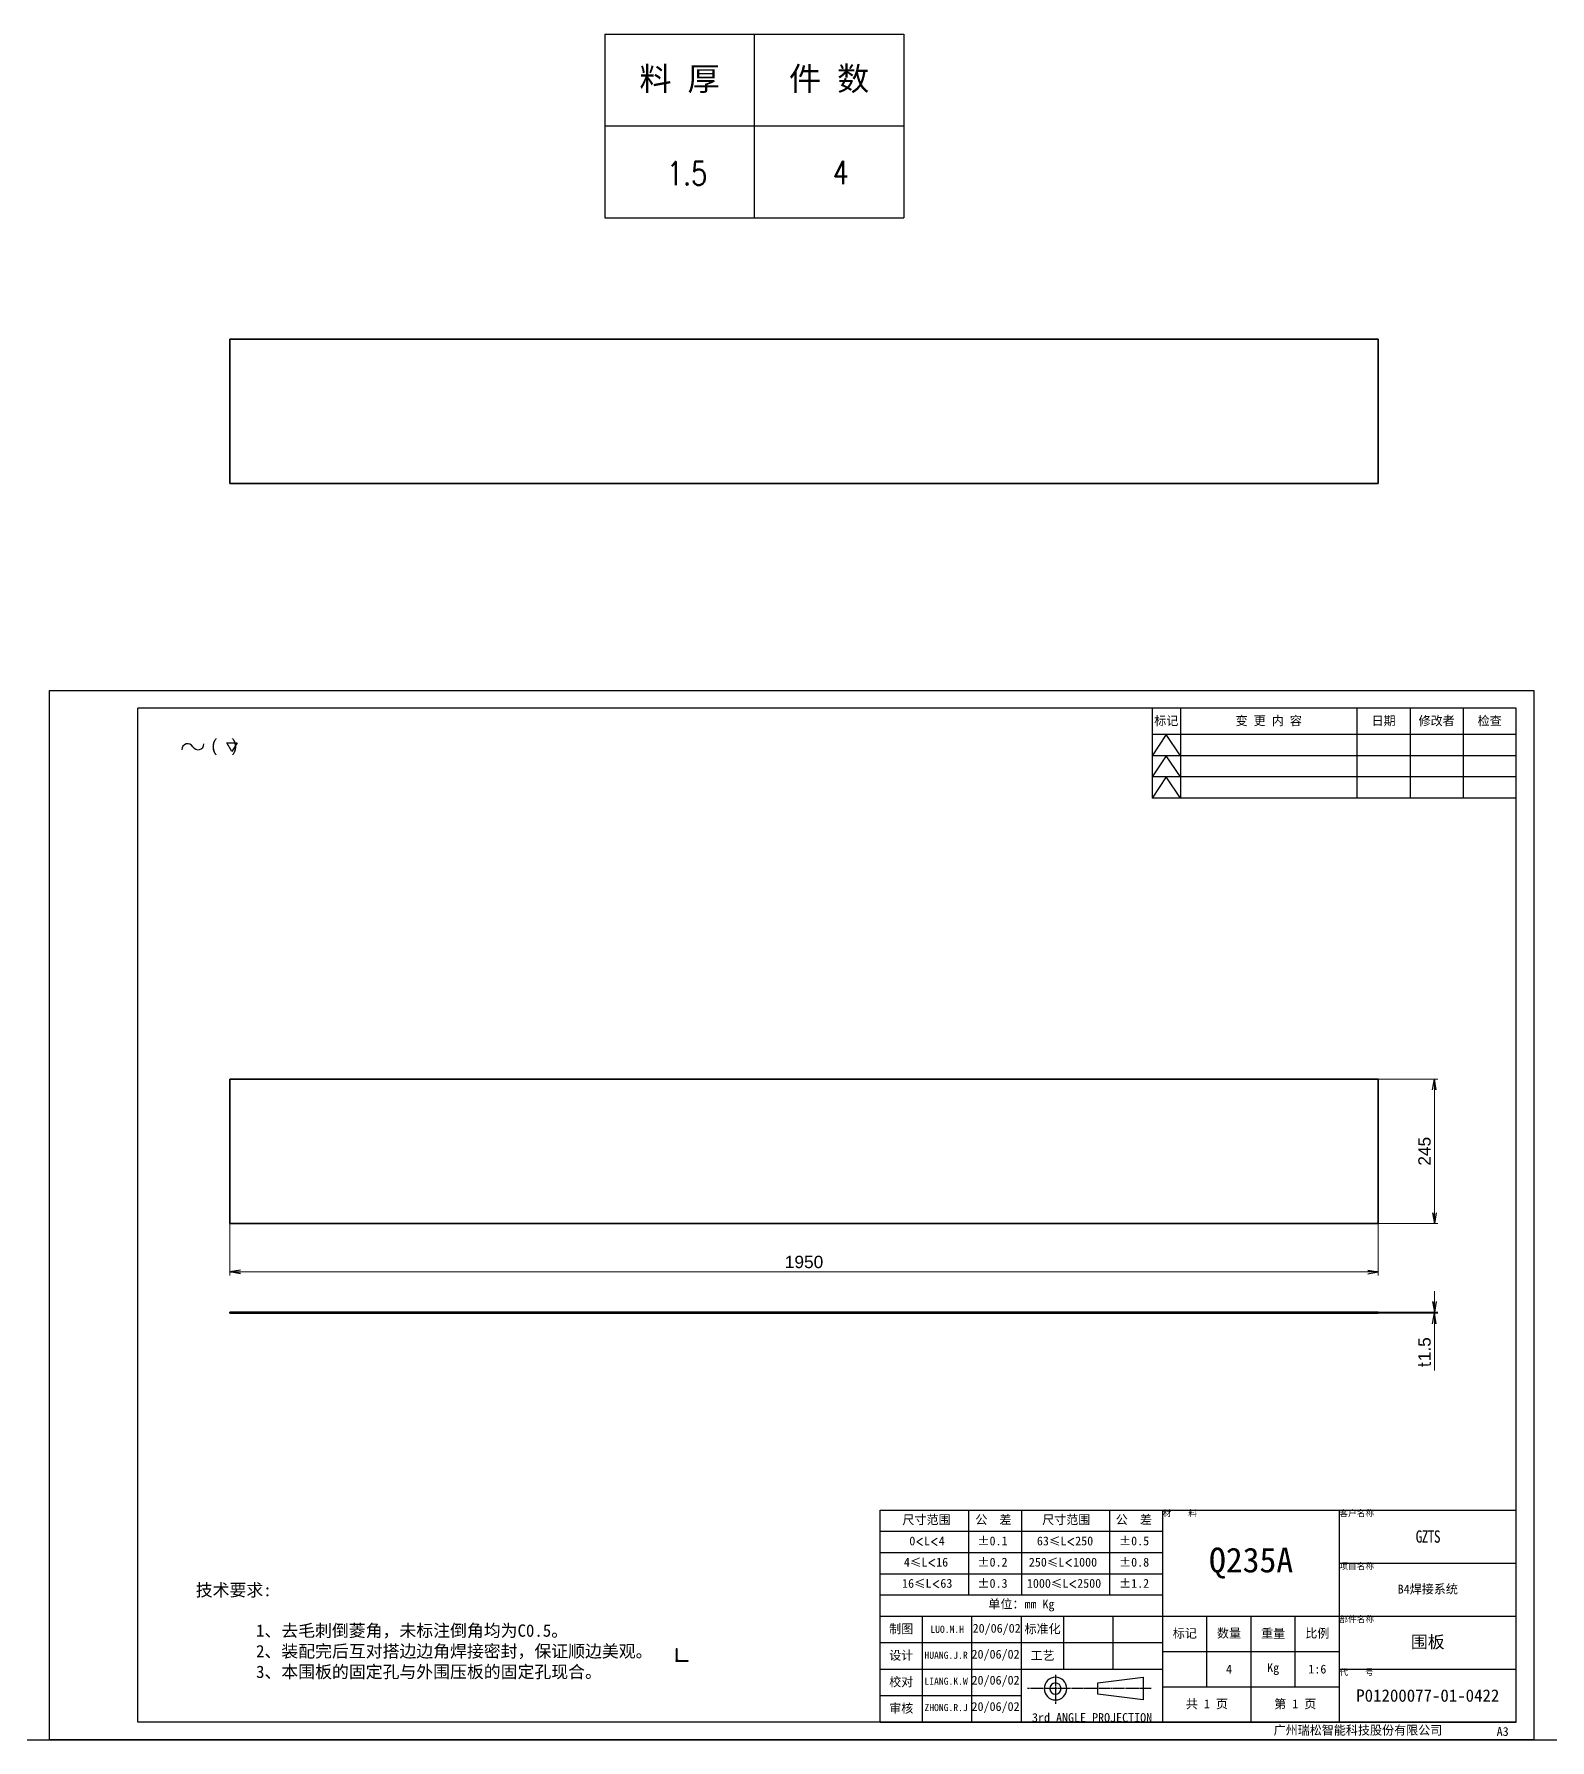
# Model space of a CAD drawing. Header units: millimetres. Extents: x -1727 to 307751, y -105919 to 6637.
# Drawn here: x 27456 to 30030, y -21091 to -18194 of the extents above; entities that cross this region are included whole.
import ezdxf
from ezdxf.enums import TextEntityAlignment as Align

# ---------------------------------------------------------------- set-up
doc = ezdxf.new("R2010")
doc.units = ezdxf.units.MM
doc.linetypes.add('CENTER-HOKUTO', pattern=[23, 20, -1, 1, -1])
doc.layers.add('A3', color=7, linetype='Continuous', plot=False)
for name, color, linetype in [('AM_VIS', 7, 'Continuous'), ('TITLE_FRAME', 7, 'Continuous'), ('WORD_DIM', 253, 'Continuous')]:
    doc.layers.add(name, color=color, linetype=linetype)
doc.layers.add('SOLID LINE', color=7, linetype='Continuous', lineweight=30)
doc.styles.add('DIM', font='txt.shx', dxfattribs={"width": 0.8, "bigfont": 'bigfont.shx'})
doc.styles.get("Standard").update_dxf_attribs({"font": 'arial.ttf'})
doc.dimstyles.new('STANDARD1-6', dxfattribs={"dimscale": 6, "dimtxt": 3.5, "dimasz": 3, "dimexe": 1, "dimexo": 0, "dimgap": 1, "dimtad": 3, "dimdsep": 46, "dimtxsty": 'Standard', "dimblk1": 'OPEN', "dimblk2": 'OPEN', "dimsah": 1, "dimcen": 0, "dimclrd": 256, "dimclre": 256, "dimclrt": 3, "dimazin": 2, "dimtfac": 1, "dimtmove": 0, "dimatfit": 3, "dimldrblk": 'OPEN', "dimfxl": 0, "dimtolj": 1, "dimlwd": 13, "dimlwe": 13, "dimarcsym": 0})

# ---------------------------------------------------------------- blocks, each defined once
blk = doc.blocks.new('shiage0')
at = {"layer": 'WORD_DIM', "color": 3, "linetype": 'Continuous'}
for centre, start, end in [((1.69, 0), 30, 180), ((4.61, 1.69), 210, 0)]:
    blk.add_arc(centre, 1.69, start, end, dxfattribs=at)
blk = doc.blocks.new('12')
at = {"layer": 'TITLE_FRAME', "color": 3, "linetype": 'Continuous'}
blk.add_lwpolyline([(20.46, 3.03), (19.01, 5.53), (21.9, 5.53)], close=True, dxfattribs=at)
blk.add_blockref('shiage0', (6.23, 3.56), dxfattribs=at)
blk.add_text('(   )', height=3.5, dxfattribs=at).set_placement((14.64, 3.08))
blk = doc.blocks.new('_OPEN')
at = {"color": 0}
for p, q in [((-1, 0.17), (0, 0)), ((-1, -0.17), (0, 0)), ((0, 0), (-1, 0))]:
    blk.add_line(p, q, dxfattribs=at)
blk = doc.blocks.new('*D942')
at = {"layer": 'DEFPOINTS', "color": 0, "linetype": 'Continuous', "ltscale": 5, "transparency": 16777216}
for p in [(27788.2, -20213.6), (29738.2, -20213.6), (29738.2, -20295.9)]:
    blk.add_point(p, dxfattribs=at)
at = {"layer": 'WORD_DIM', "linetype": 'ByBlock', "lineweight": 13, "ltscale": 5, "transparency": 16777216}
for p, q in [((27788.2, -20213.6), (27788.2, -20301.9)), ((29738.2, -20213.6), (29738.2, -20301.9)), ((27806.2, -20295.9), (29720.2, -20295.9))]:
    blk.add_line(p, q, dxfattribs=at)
at = {"layer": 'WORD_DIM', "linetype": 'Continuous', "lineweight": 13, "ltscale": 5, "transparency": 16777216, "xscale": 18, "yscale": 18, "zscale": 18, "rotation": 180}
blk.add_blockref('_OPEN', (27788.2, -20295.9), dxfattribs=at)
at = {"layer": 'WORD_DIM', "linetype": 'Continuous', "lineweight": 13, "ltscale": 5, "transparency": 16777216, "xscale": 18, "yscale": 18, "zscale": 18}
blk.add_blockref('_OPEN', (29738.2, -20295.9), dxfattribs=at)
at = {"layer": 'WORD_DIM', "color": 3, "linetype": 'Continuous', "ltscale": 5, "transparency": 16777216, "insert": (28763.2, -20279.2), "char_height": 21, "attachment_point": 5}
blk.add_mtext('\\A1;1950', dxfattribs=at)
blk = doc.blocks.new('*D943')
at = {"layer": 'DEFPOINTS', "color": 0, "linetype": 'Continuous', "ltscale": 5, "transparency": 16777216}
for p in [(29738.2, -19968.6), (29833.5, -19968.6), (29738.2, -20213.6)]:
    blk.add_point(p, dxfattribs=at)
at = {"layer": 'WORD_DIM', "linetype": 'ByBlock', "lineweight": 13, "ltscale": 5, "transparency": 16777216}
for p, q in [((29738.2, -19968.6), (29839.5, -19968.6)), ((29833.5, -20195.6), (29833.5, -19986.6)), ((29738.2, -20213.6), (29839.5, -20213.6))]:
    blk.add_line(p, q, dxfattribs=at)
at = {"layer": 'WORD_DIM', "linetype": 'Continuous', "lineweight": 13, "ltscale": 5, "transparency": 16777216, "xscale": 18, "yscale": 18, "zscale": 18}
for p, rotation in [((29833.5, -19968.6), 90), ((29833.5, -20213.6), 270)]:
    blk.add_blockref('_OPEN', p, dxfattribs=dict(at, rotation=rotation))
at = {"layer": 'WORD_DIM', "color": 3, "linetype": 'Continuous', "ltscale": 5, "transparency": 16777216, "insert": (29816.8, -20091.1), "char_height": 21, "attachment_point": 5, "rotation": 90}
blk.add_mtext('\\A1;245', dxfattribs=at)
blk = doc.blocks.new('*D944')
at = {"layer": 'DEFPOINTS', "color": 0, "linetype": 'Continuous', "ltscale": 5, "transparency": 16777216}
for p in [(29738.2, -20364.4), (29738.2, -20365.9), (29833.5, -20365.9)]:
    blk.add_point(p, dxfattribs=at)
at = {"layer": 'WORD_DIM', "linetype": 'ByBlock', "lineweight": 13, "ltscale": 5, "transparency": 16777216}
for p, q in [((29833.5, -20346.4), (29833.5, -20328.4)), ((29738.2, -20364.4), (29839.5, -20364.4)), ((29738.2, -20365.9), (29839.5, -20365.9)), ((29833.5, -20364.4), (29833.5, -20365.9)), ((29833.5, -20383.9), (29833.5, -20463.5))]:
    blk.add_line(p, q, dxfattribs=at)
at = {"layer": 'WORD_DIM', "linetype": 'Continuous', "lineweight": 13, "ltscale": 5, "transparency": 16777216, "xscale": 18, "yscale": 18, "zscale": 18}
for p, rotation in [((29833.5, -20364.4), 270), ((29833.5, -20365.9), 90)]:
    blk.add_blockref('_OPEN', p, dxfattribs=dict(at, rotation=rotation))
at = {"layer": 'WORD_DIM', "color": 3, "linetype": 'Continuous', "ltscale": 5, "transparency": 16777216, "insert": (29816.8, -20432.7), "char_height": 21, "attachment_point": 5, "rotation": 90}
blk.add_mtext('\\A1;{\\Fromans,bigfont|c134;t}1.5', dxfattribs=at)
blk = doc.blocks.new('*T16')
at = {"color": 0, "linetype": 'ByBlock', "lineweight": -2, "transparency": 16777216}
for p, q in [((0, 0), (127, 0)), ((0, 0), (0, -78)), ((63.5, 0), (63.5, -78)), ((127, 0), (127, -78)), ((0, -39), (127, -39)), ((0, -78), (127, -78))]:
    blk.add_line(p, q, dxfattribs=at)
at = {"color": 0, "transparency": 16777216, "char_height": 10, "width": 60.5, "attachment_point": 5}
for s, insert in [('{\\fSimSun|b0|i0|c134|p2;料 厚}', (31.75, -19.5)), ('{\\fSimSun|b0|i0|c134|p2;件 数}', (95.25, -19.5))]:
    blk.add_mtext(s, dxfattribs=dict(at, insert=insert))
blk = doc.blocks.new('拆图参数')
blk.add_blockref('*T16', (-63.5, 78))
at = {"style": 'DIM', "width": 0.8}
blk.add_attdef('6', text='', height=10, dxfattribs=at).set_placement((-37.13, 18.91), align=Align.MIDDLE_LEFT)
blk.add_attdef('1', text='', height=10, dxfattribs=at).set_placement((36.65, 19.27), align=Align.MIDDLE_CENTER)

msp = doc.modelspace()

# ---------------------------------------------------------------- hatches: boundary and pattern name
at = {"layer": 'WORD_DIM', "linetype": 'Continuous', "ltscale": 5}
msp.add_hatch(color=3, dxfattribs=at).paths.add_polyline_path([(28547.61082, -20954.09509), (28547.61082, -20956.08879), (28549.6216, -20956.08879)])

# ---------------------------------------------------------------- linework, layer by layer
at = {"color": 7, "lineweight": 35}
for p, q in [((27788.22749, -18711.98434), (27788.22749, -18956.98437)), ((27788.22749, -18711.98434), (29738.22739, -18711.98434)), ((29738.22739, -18956.98437), (29738.22739, -18711.98434)), ((29738.22739, -18956.98437), (27788.22749, -18956.98437)), ((27788.22749, -19968.55398), (27788.22749, -20213.55401)), ((27788.22749, -19968.55398), (29738.22739, -19968.55398)), ((29738.22739, -20213.55401), (29738.22739, -19968.55398)), ((29738.22739, -20213.55401), (27788.22749, -20213.55401)), ((29738.22739, -20364.43445), (27788.22749, -20364.43445)), ((29738.22739, -20365.93445), (27788.22749, -20365.93445))]:
    msp.add_line(p, q, dxfattribs=at)
at = {"color": 7, "lineweight": 35, "ltscale": 0.0375}
for p, q in [((27788.22749, -20365.93445), (27788.22749, -20364.43445)), ((29738.22739, -20365.93445), (29738.22739, -20364.43445))]:
    msp.add_line(p, q, dxfattribs=at)
msp.add_line((-591.11251, -21090.61879), (40486.51144, -21090.61879))
at = {"layer": 'A3', "linetype": 'Continuous'}
msp.add_lwpolyline([(27482.26932, -19308.4787), (30002.26932, -19308.4787), (30002.26932, -21090.4787), (27482.26932, -21090.4787)], close=True, dxfattribs=at)
at = {"layer": 'AM_VIS', "linetype": 'Continuous'}
for p, q in [((29972.26932, -19338.4787), (27632.26932, -19338.4787)), ((27632.26932, -21060.4787), (27632.26932, -19338.4787)), ((29972.26932, -21060.4787), (29972.26932, -19338.4787)), ((29972.26932, -21060.4787), (27632.26932, -21060.4787))]:
    msp.add_line(p, q, dxfattribs=at)
at = {"layer": 'TITLE_FRAME', "linetype": 'Continuous'}
for p, q in [((29354.26932, -19338.4787), (29354.26932, -19491.4787)), ((29402.26932, -19338.4787), (29402.26932, -19491.4787)), ((29702.26932, -19491.4787), (29702.26932, -19338.4787)), ((29792.26932, -19338.4787), (29792.26932, -19491.4787)), ((29882.26932, -19338.4787), (29882.26932, -19491.4787)), ((29972.26932, -19491.4787), (29972.26932, -19338.4787)), ((29972.26932, -19383.4787), (29354.26932, -19383.4787)), ((29378.26932, -19383.4787), (29354.26932, -19419.4787)), ((29402.26932, -19419.4787), (29378.26932, -19383.4787)), ((29972.26932, -19419.4787), (29354.26932, -19419.4787)), ((29378.26932, -19419.4787), (29354.26932, -19455.4787)), ((29402.26932, -19455.4787), (29378.26932, -19419.4787)), ((29972.26932, -19455.4787), (29354.26932, -19455.4787)), ((29378.26932, -19455.4787), (29354.26932, -19491.4787)), ((29402.26932, -19491.4787), (29378.26932, -19455.4787)), ((29972.26932, -19491.4787), (29354.26932, -19491.4787)), ((28892.26932, -20700.4787), (29972.26932, -20700.4787)), ((28892.26932, -21060.4787), (28892.26932, -20700.4787)), ((29042.26932, -20700.4787), (29042.26932, -20844.4787)), ((29132.26932, -20700.4787), (29132.26932, -20844.4787)), ((29282.26932, -20844.4787), (29282.26932, -20700.4787)), ((29372.26932, -21060.4787), (29372.26932, -20700.4787)), ((29672.26932, -21060.4787), (29672.26932, -20700.4787)), ((29972.26932, -21060.4787), (29972.26932, -20700.4787)), ((28892.26932, -20736.4787), (29372.26932, -20736.4787)), ((28892.26932, -20772.4787), (29372.26932, -20772.4787)), ((29672.26932, -20790.4787), (29972.26932, -20790.4787)), ((28892.26932, -20808.4787), (29372.26932, -20808.4787)), ((28892.26932, -20844.4787), (29372.26932, -20844.4787)), ((28892.26932, -20880.4787), (29972.26932, -20880.4787)), ((28964.26932, -21060.4787), (28964.26932, -20880.4787)), ((29048.26932, -21060.4787), (29048.26932, -20880.4787)), ((29132.26932, -21060.4787), (29132.26932, -20880.4787)), ((29204.26932, -20970.4787), (29204.26932, -20880.4787)), ((29288.26932, -20970.4787), (29288.26932, -20880.4787)), ((29447.26932, -21000.4787), (29447.26932, -20880.4787)), ((29522.26932, -21060.4787), (29522.26932, -20880.4787)), ((29597.26932, -21000.4787), (29597.26932, -20880.4787)), ((28892.26932, -20925.4787), (29372.26932, -20925.4787)), ((29372.26932, -20940.4787), (29672.26932, -20940.4787)), ((28892.26932, -20970.4787), (29372.26932, -20970.4787)), ((29672.26932, -20970.4787), (29972.26932, -20970.4787)), ((28892.26932, -21015.4787), (29132.26932, -21015.4787)), ((29372.26932, -21000.4787), (29672.26932, -21000.4787)), ((28892.26932, -21060.4787), (29972.26932, -21060.4787)), ((28892.26932, -21060.4787), (29972.26932, -21060.4787))]:
    msp.add_line(p, q, dxfattribs=at)
at = {"layer": 'TITLE_FRAME', "color": 2, "linetype": 'CENTER-HOKUTO'}
for p, q in [((29190.07622, -20979.96819), (29190.07622, -21029.58099)), ((29352.70982, -21003.58419), (29142.66182, -21003.58419))]:
    msp.add_line(p, q, dxfattribs=at)
at = {"layer": 'TITLE_FRAME', "color": 3, "linetype": 'Continuous'}
for p, q in [((29262.07622, -20993.98419), (29338.87622, -20984.38419)), ((29262.07622, -21013.18419), (29262.07622, -20993.98419)), ((29338.87622, -20984.38419), (29338.87622, -21022.78419)), ((29338.87622, -21022.78419), (29262.07622, -21013.18419))]:
    msp.add_line(p, q, dxfattribs=at)
for radius in [19.2, 9.6]:
    msp.add_arc((29190.07622, -21003.58419), radius, 0, 359.98938268, dxfattribs=at)
at = {"layer": 'WORD_DIM', "color": 3, "linetype": 'Continuous', "ltscale": 5}
for p, q in [((28546.11082, -20936.08879), (28546.11082, -20956.08879)), ((28547.61082, -20936.08879), (28546.11082, -20936.08879)), ((28547.61082, -20956.08879), (28547.61082, -20936.08879)), ((28546.11082, -20956.08879), (28547.61082, -20956.08879)), ((28546.11082, -20956.08879), (28566.11082, -20956.08879)), ((28546.11082, -20957.58879), (28546.11082, -20956.08879)), ((28566.11082, -20957.58879), (28546.11082, -20957.58879)), ((28547.61082, -20954.09509), (28549.6216, -20956.08879)), ((28547.61082, -20954.09509), (28549.6216, -20956.08879)), ((28549.6216, -20956.08879), (28547.61082, -20956.08879)), ((28566.11082, -20956.08879), (28566.11082, -20957.58879))]:
    msp.add_line(p, q, dxfattribs=at)

# ---------------------------------------------------------------- block references
at = {"xscale": 4, "yscale": 4, "zscale": 4}
msp.add_blockref('拆图参数', (28678.81542, -18506.08019), dxfattribs=at).add_auto_attribs({'1': '4', '6': '1.5'})
at = {"layer": 'WORD_DIM', "color": 3, "linetype": 'Continuous', "ltscale": 5, "xscale": 6, "yscale": 6, "zscale": 6}
msp.add_blockref('12', (27669.18973, -19430.61793), dxfattribs=at)

# ---------------------------------------------------------------- texts
at = {"layer": 'SOLID LINE', "ltscale": 0.5}
for s, insert, char_height, width, attachment_point in [('\\pt90;{\\fSimHei|b0|i0|c134|p2;\\C3;标记}', (29378.26932, -19360.9787), 15, 48, 5), ('\\pt90;{\\fSimHei|b0|i0|c134|p2;\\C3;变 更 内 容}', (29552.26932, -19360.9787), 15, 300, 5), ('\\pt90;{\\fSimHei|b0|i0|c134|p2;\\C3;日期}', (29747.26932, -19360.9787), 15, 90, 5), ('\\pt90;{\\fSimHei|b0|i0|c134|p2;\\C3;修改者}', (29837.26932, -19360.9787), 15, 90, 5), ('\\pt90;{\\fSimHei|b0|i0|c134|p2;\\C3;检查}', (29927.26932, -19360.9787), 15, 90, 5), ('\\pt90;{\\fSimHei|b0|i0|c134|p2;\\C3;尺寸范围}', (28930.18909, -20709.30508), 15, 271.809113, 1), ('\\pt90;{\\fSimHei|b0|i0|c134|p2;\\C3;公  差}', (29054.11154, -20709.30508), 15, 271.809113, 1), ('\\pt90;{\\fSimHei|b0|i0|c134|p2;\\C3;尺寸范围}', (29167.47381, -20709.30508), 15, 271.809113, 1), ('\\pt90;{\\fSimHei|b0|i0|c134|p2;\\C3;公  差}', (29292.50568, -20709.30508), 15, 271.809113, 1), ('{\\fSimHei|b0|i0|c134|p2;\\C3;材    料}', (29372.26932, -20700.4787), 10.5, 300, 1), ('\\pt63;{\\fSimHei|b0|i0|c134|p2;\\C3;客户名称}', (29672.26932, -20700.4787), 10.5, 300, 1), ('{\\fSimHei|b0|i0|c134|p2;\\W0.8;\\T0.9;\\C3;GZTS}', (29822.26932, -20745.4787), 21, 300, 5), ('\\pt90;{\\fSimHei|b0|i0|c134|p2;\\C3;0\\Fromans,bigfont|c134;\\H0.9583x;<\\fSimHei|b0|i0|c134|p2;\\H1.044x;L\\Fromans,bigfont|c134;\\H0.9583x;<\\fSimHei|b0|i0|c134|p2;\\H1.044x;4}', (28941.95251, -20745.30508), 15, 271.809113, 1), ('\\pt90;{\\fSimHei|b0|i0|c134|p2;\\C3;%%P0.1}', (29057.76336, -20745.30508), 15, 271.809113, 1), ('\\pt90;{\\fSimHei|b0|i0|c134|p2;\\C3;63\\H0.9583x;≤\\H1.044x;L\\Fromans,bigfont|c134;\\H0.9579x;<\\fSimHei|b0|i0|c134|p2;\\H1.044x;250}', (29158.5714, -20745.30508), 15, 271.809113, 1), ('\\pt90;{\\fSimHei|b0|i0|c134|p2;\\C3;%%P0.5}', (29298.18532, -20745.30508), 15, 271.809113, 1), ('\\pt252;{\\fSimHei|b0|i0|c134|p2;\\C3;Q235A}', (29522.26932, -20790.4787), 42, 300, 5), ('\\pt90;{\\fSimHei|b0|i0|c134|p2;\\C3;4\\H0.9583x;≤\\H1.043x;L\\Fromans,bigfont|c134;\\H0.9588x;<\\fSimHei|b0|i0|c134|p2;\\H1.043x;16}', (28932.74841, -20781.30508), 15, 271.809113, 1), ('\\pt90;{\\fSimHei|b0|i0|c134|p2;\\C3;%%P0.2}', (29057.76336, -20781.30508), 15, 271.809113, 1), ('\\pt90;{\\fSimHei|b0|i0|c134|p2;\\C3;250\\H0.9583x;≤\\H1.044x;L\\Fromans,bigfont|c134;\\H0.9579x;<\\fSimHei|b0|i0|c134|p2;\\H1.044x;1000}', (29144.87556, -20781.30508), 15, 271.809113, 1), ('\\pt90;{\\fSimHei|b0|i0|c134|p2;\\C3;%%P0.8}', (29298.18532, -20781.30508), 15, 271.809113, 1), ('\\pt63;{\\fSimHei|b0|i0|c134|p2;\\C3;项目名称}', (29672.26932, -20790.4787), 10.5, 300, 1), ('\\pt126;{\\fSimHei|b0|i0|c134|p2;\\C3;技术要求:}', (27730.45135, -20825.69037), 21, 180.3631559, 1), ('\\pt90;{\\fSimHei|b0|i0|c134|p2;\\C3;16\\H0.9583x;≤\\H1.044x;L\\Fromans,bigfont|c134;\\H0.9579x;<\\fSimHei|b0|i0|c134|p2;\\H1.044x;63}', (28929.65812, -20817.30508), 15, 271.809113, 1), ('\\pt90;{\\fSimHei|b0|i0|c134|p2;\\C3;%%P0.3}', (29057.76336, -20817.30508), 15, 271.809113, 1), ('\\pt90;{\\fSimHei|b0|i0|c134|p2;\\C3;%%P1.2}', (29298.18532, -20817.30508), 15, 271.809113, 1), ('{\\fSimHei|b0|i0|c134|p2;\\C3;B4焊接系统}', (29822.26932, -20835.4787), 15, 300, 5), ('\\pt90;{\\fSimHei|b0|i0|c134|p2;\\C3;单位：mm Kg}', (29132.26932, -20862.4787), 15, 480, 5), ('\\pt63;{\\fSimHei|b0|i0|c134|p2;\\C3;部件名称}', (29672.26932, -20880.4787), 10.5, 300, 1), ('\\pt126;{\\fSimHei|b0|i0|c134|p2;\\C3;\\P1、去毛刺倒菱角，未标注倒角均为C0.5。\\P\\C6;2、装配完后互对搭边边角焊接密封，保证顺边美观。\\P3、本围板的固定孔与外围压板的固定孔现合。}', (27832.82953, -20859.46904), 21, 791.8773595, 1), ('\\pt90;{\\fSimHei|b0|i0|c134|p2;\\C3;制图}', (28928.26932, -20902.9787), 15, 72, 5), ('\\pt432;{\\fSimHei|b0|i0|c134|p2;\\H0.8x;\\C3;LUO.M.H}', (29006.26932, -20902.9787), 15, 84, 5), ('\\pt90;{\\fSimHei|b0|i0|c134|p2;\\C3;20/06/02}', (29090.26932, -20902.9787), 15, 84, 5), ('\\pt90;{\\fSimHei|b0|i0|c134|p2;\\C3;标准化}', (29168.26932, -20902.9787), 15, 72, 5), ('\\pt90;{\\fSimHei|b0|i0|c134|p2;\\C3;标记}', (29409.76932, -20910.4787), 15, 75, 5), ('\\pt90;{\\fSimHei|b0|i0|c134|p2;\\C3;数量}', (29484.76932, -20910.4787), 15, 75, 5), ('\\pt90;{\\fSimHei|b0|i0|c134|p2;\\C3;重量}', (29559.76932, -20910.4787), 15, 75, 5), ('\\pt90;{\\fSimHei|b0|i0|c134|p2;\\C3;比例}', (29634.76932, -20910.4787), 15, 75, 5), ('{\\fSimHei|b0|i0|c134|p2;\\C3;围板}', (29822.26932, -20925.4787), 21, 300, 5), ('\\pt90;{\\fSimHei|b0|i0|c134|p2;\\C3;设计}', (28928.26932, -20947.9787), 15, 72, 5), ('\\pt432;{\\fSimHei|b0|i0|c134|p2;\\H0.8x;\\C3;HUANG.J.R}', (29004.41901, -20946.95416), 15, 84, 5), ('\\pt90;{\\fSimHei|b0|i0|c134|p2;\\C3;20/06/02}', (29088.41901, -20946.95416), 15, 84, 5), ('\\pt90;{\\fSimHei|b0|i0|c134|p2;\\C3;工艺}', (29168.26932, -20947.9787), 15, 72, 5), ('\\pt90;{\\fSimHei|b0|i0|c134|p2;\\C3;4}', (29484.76932, -20970.4787), 15, 75, 5), ('\\pt90;{\\fSimHei|b0|i0|c134|p2;\\C3;Kg}', (29559.76932, -20970.4787), 15, 75, 5), ('\\pt90;{\\fSimHei|b0|i0|c134|p2;\\C3;1:6}', (29634.76932, -20970.4787), 15, 75, 5), ('\\pt63;{\\fSimHei|b0|i0|c134|p2;\\C3;代    号}', (29672.26932, -20970.4787), 10.5, 300, 1), ('\\pt90;{\\fSimHei|b0|i0|c134|p2;\\C3;校对}', (28928.26932, -20992.9787), 15, 72, 5), ('\\pt432;{\\fSimHei|b0|i0|c134|p2;\\H0.8x;\\C3;LIANG.K.W}', (29004.41901, -20991.06173), 15, 84, 5), ('\\pt90;{\\fSimHei|b0|i0|c134|p2;\\C3;20/06/02}', (29088.41901, -20991.06173), 15, 84, 5), ('\\pt90;{\\fSimHei|b0|i0|c134|p2;\\C3;审核}', (28928.26932, -21037.9787), 15, 72, 5), ('\\pt90;{\\fSimHei|b0|i0|c134|p2;\\C3;20/06/02}', (29088.41901, -21035.79914), 15, 84, 5), ('\\pt90;{\\fSimHei|b0|i0|c134|p2;\\C3;共 1 页}', (29447.26932, -21030.4787), 15, 150, 5), ('\\pt90;{\\fSimHei|b0|i0|c134|p2;\\C3;第 1 页}', (29597.26932, -21030.4787), 15, 150, 5), ('{\\fSimHei|b0|i0|c134|p2;\\C3;P01200077-01-0422}', (29822.26932, -21015.4787), 21, 300, 5), ('\\pt432;{\\fSimHei|b0|i0|c134|p2;\\H0.8x;\\C3;ZHONG.R.J}', (29004.41901, -21035.79914), 15, 84, 5), ('{\\fSimHei|b0|i0|c134|p2;\\C3;3rd ANGLE PROJECTION}', (29252.26932, -21060.4787), 15, 240, 8), ('\\pt90;{\\fSimHei|b0|i0|c134|p2;\\C3;广州瑞松智能科技股份有限公司}', (29560.481, -21066.69157), 15, 471.3708488, 1), ('\\pt90;{\\fSimHei|b0|i0|c134|p2;\\C3;A3}', (29939.20254, -21068.86314), 15, 471.3708488, 1)]:
    msp.add_mtext(s, dxfattribs=dict(at, insert=insert, char_height=char_height, width=width, attachment_point=attachment_point))
at = {"layer": 'SOLID LINE', "ltscale": 0.5, "insert": (29141.58337, -20817.30508), "char_height": 15, "width": 271.809113, "attachment_point": 1, "line_spacing_factor": 0.72}
msp.add_mtext('\\pt90;{\\fSimHei|b0|i0|c134|p2;\\C3;1000\\H0.9583x;≤\\H1.044x;L\\Fromans,bigfont|c134;\\H0.9579x;<\\fSimHei|b0|i0|c134|p2;\\H1.044x;2500}', dxfattribs=at)

# ---------------------------------------------------------------- dimensions: what is measured, and where the dimension line sits
at = {"layer": 'WORD_DIM', "linetype": 'Continuous', "ltscale": 5}
dim = msp.add_linear_dim(base=(29833.50975, -19968.55398), p1=(29738.22739, -20213.55401), p2=(29738.22739, -19968.55398), angle=90, dimstyle='STANDARD1-6', dxfattribs=at)
dim.commit()
dim.dimension.update_dxf_attribs({"geometry": '*D943', "text_midpoint": (29816.78772, -20091.054)})
dim = msp.add_linear_dim(base=(29738.22739, -20295.929), p1=(27788.22749, -20213.55401), p2=(29738.22739, -20213.55401), dimstyle='STANDARD1-6', dxfattribs=at)
dim.commit()
dim.dimension.update_dxf_attribs({"geometry": '*D942', "text_midpoint": (28763.22744, -20279.20696)})
dim = msp.add_linear_dim(base=(29833.50975, -20365.93445), p1=(29738.22739, -20364.43445), p2=(29738.22739, -20365.93445), angle=90, text='{\\Fromans,bigfont|c134;t}<>', dimstyle='STANDARD1-6', dxfattribs=at)
dim.commit()
dim.dimension.update_dxf_attribs({"geometry": '*D944', "text_midpoint": (29816.78772, -20432.73833)})

doc.saveas('drawing.dxf')
